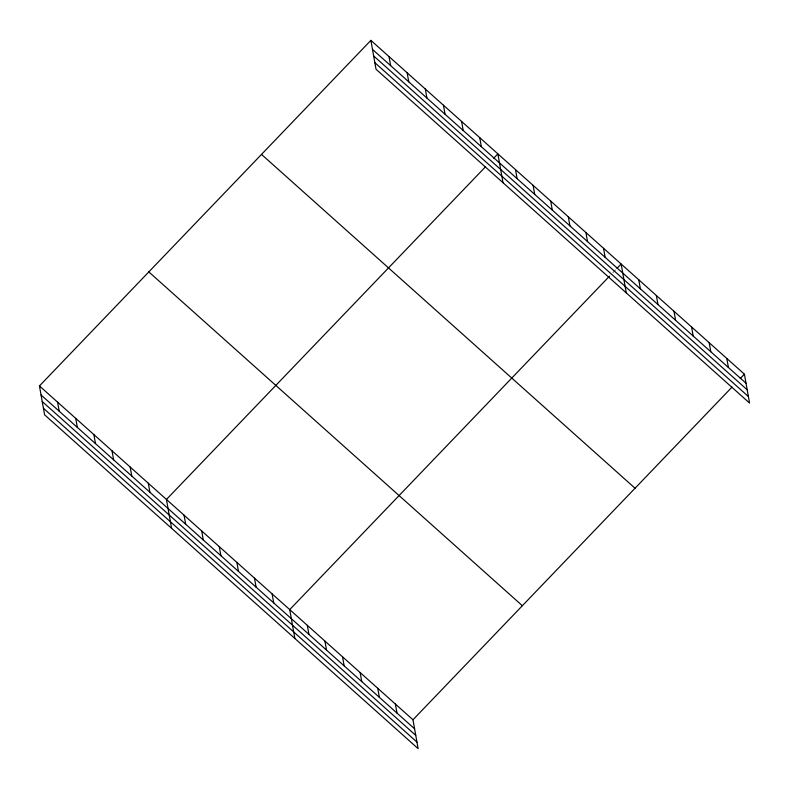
<?xml version="1.0" encoding="UTF-8"?>
<svg xmlns="http://www.w3.org/2000/svg" width="789" height="789" viewBox="0 0 789 789"><rect width="100%" height="100%" fill="white"/><g stroke="black" fill="none" stroke-linecap="round" stroke-linejoin="round"><path stroke-width="0.59" stroke-dasharray="3.94 2.96" d="M612.856 272.669L616.17 269.217"/><path stroke-width="1.18" d="M39.45 385.949L412.982 719.775L418.121 748.633L44.588 414.807L39.45 385.949L370.879 40.367L744.412 374.193L749.55 403.051L376.018 69.225L370.879 40.367M485.452 166.834L166.449 499.447L171.588 528.305M493.736 158.195L497.879 153.875L503.017 182.732M609.542 276.13L289.721 609.611L294.859 638.469M616.998 268.349L621.14 264.029L626.288 292.887M412.982 719.775L731.985 387.152M740.269 378.513L744.412 374.193M372.487 49.411L746.019 383.237M373.651 55.95L747.183 389.776M374.854 62.686L748.386 396.512M261.504 154.407L635.037 488.233M148.825 271.909L522.357 605.735M41.058 394.983L414.59 728.809M42.221 401.522L415.754 735.348M43.425 408.268L416.957 742.094M726.797 358.462L728.415 367.496M709.193 342.722L710.8 351.756M691.578 326.981L693.196 336.025M673.974 311.241L675.581 320.285M656.359 295.51L657.977 304.544M638.755 279.77L640.362 288.804M603.536 248.298L605.143 257.332M585.921 232.558L587.539 241.592M568.317 216.817L569.924 225.861M550.702 201.087L552.32 210.121M533.098 185.346L534.705 194.38M515.493 169.605L517.101 178.649M479.732 137.651L481.349 146.695M461.595 121.437L463.202 130.481M443.448 105.223L445.055 114.267M425.31 89.009L426.918 98.053M407.163 72.795L408.771 81.839M389.016 56.581L390.634 65.625M395.368 704.035L396.985 713.069M377.763 688.294L379.371 697.338M360.149 672.563L361.766 681.597M342.544 656.823L344.152 665.857M324.93 641.082L326.547 650.126M307.325 625.352L308.933 634.386M272.106 593.87L273.714 602.914M254.502 578.14L256.109 587.174M236.887 562.399L238.495 571.433M219.283 546.659L220.89 555.703M201.668 530.918L203.276 539.962M184.064 515.187L185.671 524.221M148.312 483.233L149.92 492.267M130.165 467.019L131.773 476.053M112.018 450.805L113.636 459.839M93.881 434.591L95.489 443.625M75.734 418.377L77.342 427.411M57.597 402.163L59.205 411.197"/></g></svg>
